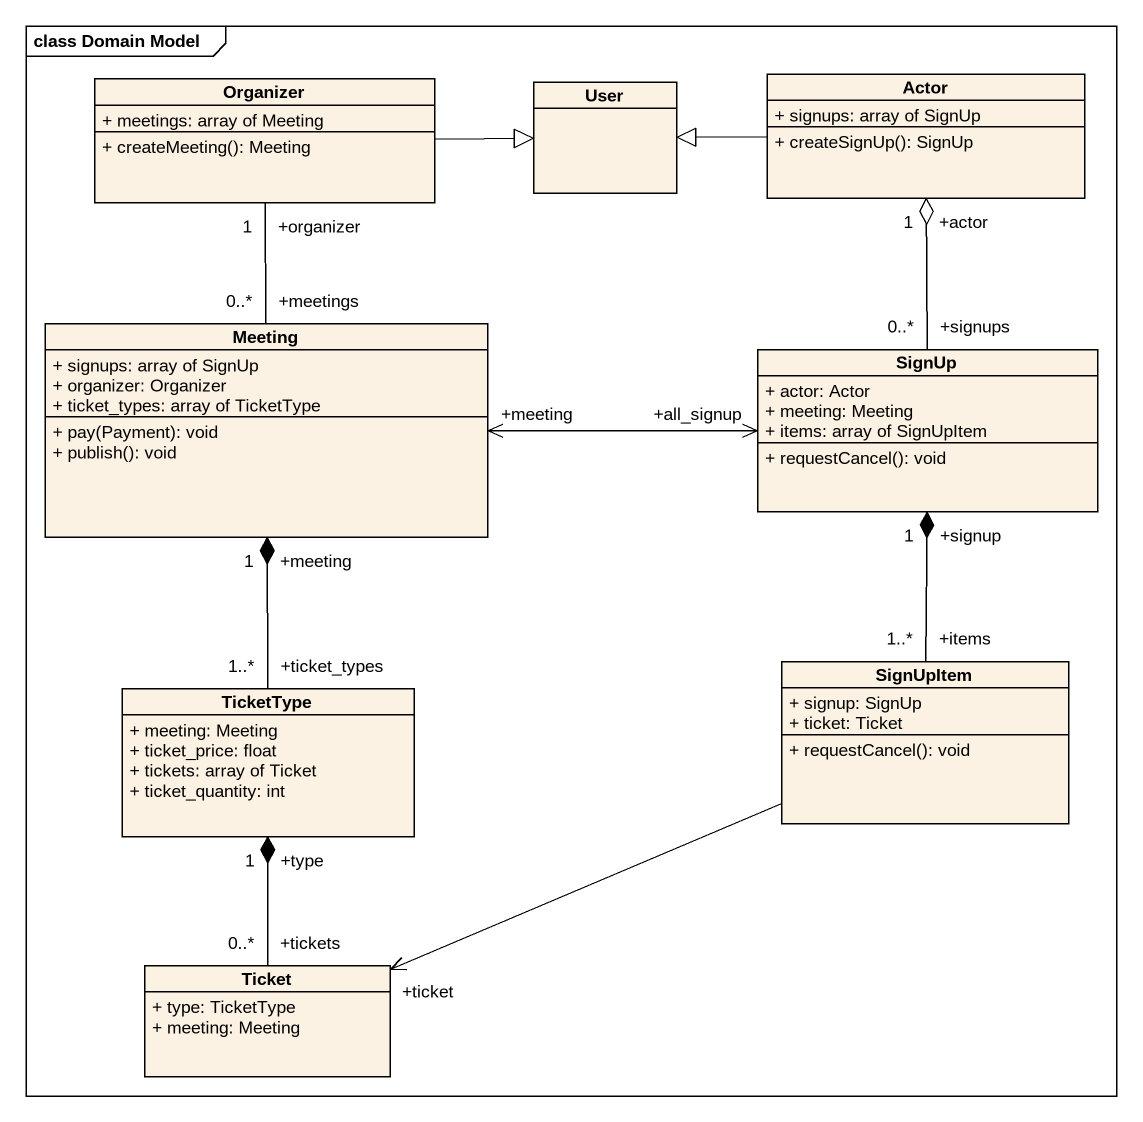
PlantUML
@startuml
mainframe class Domain Model
hide circle
hide empty members
skinparam classAttributeIconSize 0
class Organizer {
  + meetings: array of Meeting
  + createMeeting(): Meeting
}
class User
class "Actor" as Actor_ {
  + signups: array of SignUp
  + createSignUp(): SignUp
}
class Meeting {
  + signups: array of SignUp
  + organizer: Organizer
  + ticket_types: array of TicketType
  + pay(Payment): void
  + publish(): void
}
class SignUp {
  + actor: Actor
  + meeting: Meeting
  + items: array of SignUpItem
  + requestCancel(): void
}
class TicketType {
  + meeting: Meeting
  + ticket_price: float
  + tickets: array of Ticket
  + ticket_quantity: int
}
class SignUpItem {
  + signup: SignUp
  + ticket: Ticket
  + requestCancel(): void
}
class Ticket {
  + type: TicketType
  + meeting: Meeting
}
Organizer -right-|> User
Actor_ -left-|> User
Meeting "+meetings\n0..*" -up- "+organizer\n1" Organizer
SignUp "+signups\n0..*" -up-o "+actor\n1" Actor_
SignUp "+all_signup" <-left-> "+meeting" Meeting
TicketType "+ticket_types\n1..*" -up-* "+meeting\n1" Meeting
SignUpItem "+items\n1..*" -up-* "+signup\n1" SignUp
SignUpItem -left-> "+ticket" Ticket
Ticket "+tickets\n0..*" -up-* "+type\n1" TicketType
@enduml
